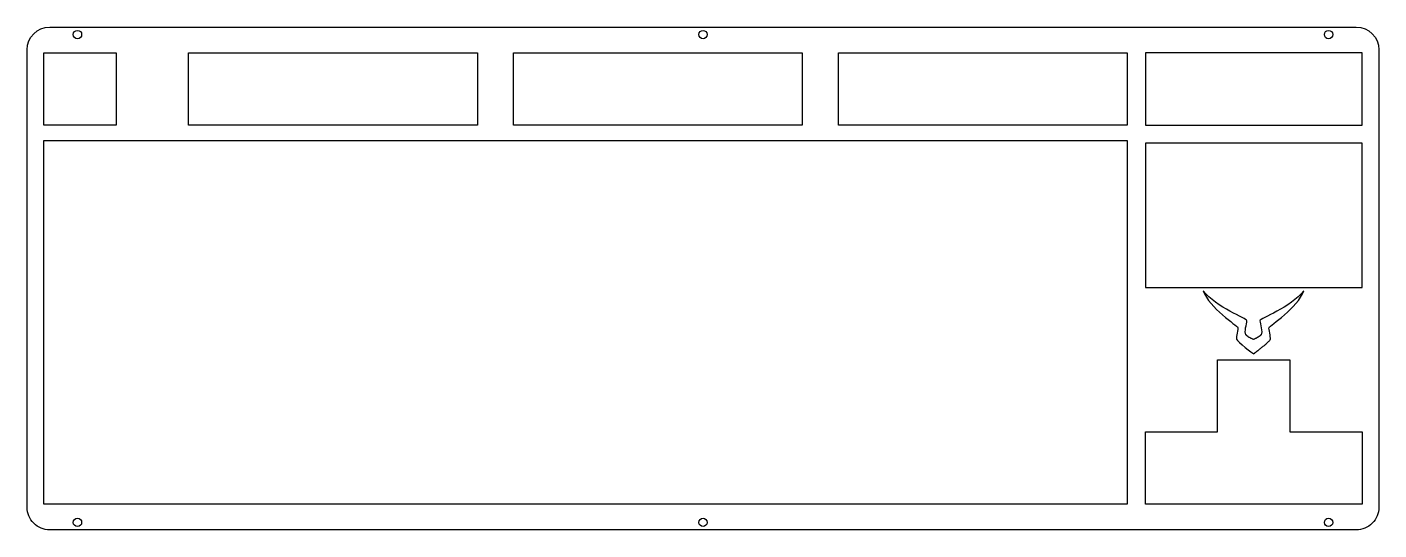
# Model space of a CAD drawing. Header units: millimetres. Extents: x 1 to 357, y 642 to 774.
import ezdxf

# ---------------------------------------------------------------- set-up
doc = ezdxf.new("R2010")
doc.units = ezdxf.units.MM
doc.layers.get('0').update_dxf_attribs({"linetype": 'CONTINUOUS'})

msp = doc.modelspace()

# ---------------------------------------------------------------- linework, layer by layer
for p, q in [((314.54, 748.47), (314.54, 748.46)), ((333.59, 748.47), (333.59, 748.46)), ((333.59, 748.46), (333.59, 748.47)), ((314.54, 705.6), (314.54, 705.6)), ((314.54, 705.6), (314.54, 705.6))]:
    msp.add_line(p, q)
msp.add_lwpolyline([(351.11, 774.34, -0.414211), (357.11, 768.34), (357.11, 647.63, -0.414216), (351.11, 641.63), (6.5, 641.63, -0.414218), (0.5, 647.63), (0.5, 768.34, -0.414208), (6.5, 774.34)], format="xyb", close=True)
for points in [[(4.97, 767.52), (24.03, 767.52), (24.03, 748.46), (4.97, 748.46)], [(43.07, 767.52), (119.28, 767.52), (119.28, 748.46), (43.07, 748.46)], [(205, 767.52), (205, 748.46), (128.8, 748.46), (128.8, 767.52)], [(290.73, 748.46), (214.52, 748.46), (214.52, 767.52), (290.73, 767.52)], [(352.64, 748.46), (352.64, 767.52), (295.49, 767.52), (295.49, 748.46)], [(290.73, 648.45), (4.97, 648.45), (4.97, 744.44), (290.73, 744.44)], [(295.49, 705.6), (352.64, 705.6), (352.64, 743.7), (295.49, 743.7)], [(352.64, 648.45), (295.49, 648.45), (295.49, 667.5), (314.54, 667.5), (314.54, 686.55), (333.59, 686.55), (333.59, 667.5), (352.64, 667.5)]]:
    msp.add_lwpolyline(points, close=True)
for centre in [(13.81, 772.34), (178.81, 772.34), (343.81, 772.34), (13.81, 643.63), (178.81, 643.63), (343.81, 643.63)]:
    msp.add_circle(centre, 1.1)
for points, degree in [([(322.29, 696.81), (322.33, 697.56), (314.17, 700.19), (310.76, 704.77)], 3), ([(310.76, 704.77), (312.33, 700.19), (319.7, 695.52), (319.89, 695.08)], 3), ([(337.26, 704.77), (333.86, 700.19), (325.69, 697.56), (325.73, 696.81)], 3), ([(328.13, 695.08), (328.32, 695.52), (335.69, 700.19), (337.26, 704.77)], 3), ([(322, 693.16), (321.53, 693.8), (322.24, 696.06), (322.29, 696.81)], 3), ([(325.73, 696.81), (325.78, 696.06), (326.49, 693.8), (326.02, 693.16)], 3), ([(319.89, 695.08), (320.08, 694.64), (319.39, 692.6), (319.55, 691.96)], 3), ([(319.55, 691.96), (319.71, 691.32), (324.01, 688.1), (324.01, 688.1)], 3), ([(324.01, 691.91), (322.48, 692.52), (322, 693.16)], 2), ([(326.02, 693.16), (325.54, 692.52), (324.01, 691.91)], 2), ([(324.01, 688.1), (328.31, 691.32), (328.47, 691.96)], 2), ([(328.47, 691.96), (328.63, 692.6), (327.94, 694.64), (328.13, 695.08)], 3)]:
    msp.add_open_spline(points, degree=degree)

doc.saveas('drawing.dxf')
